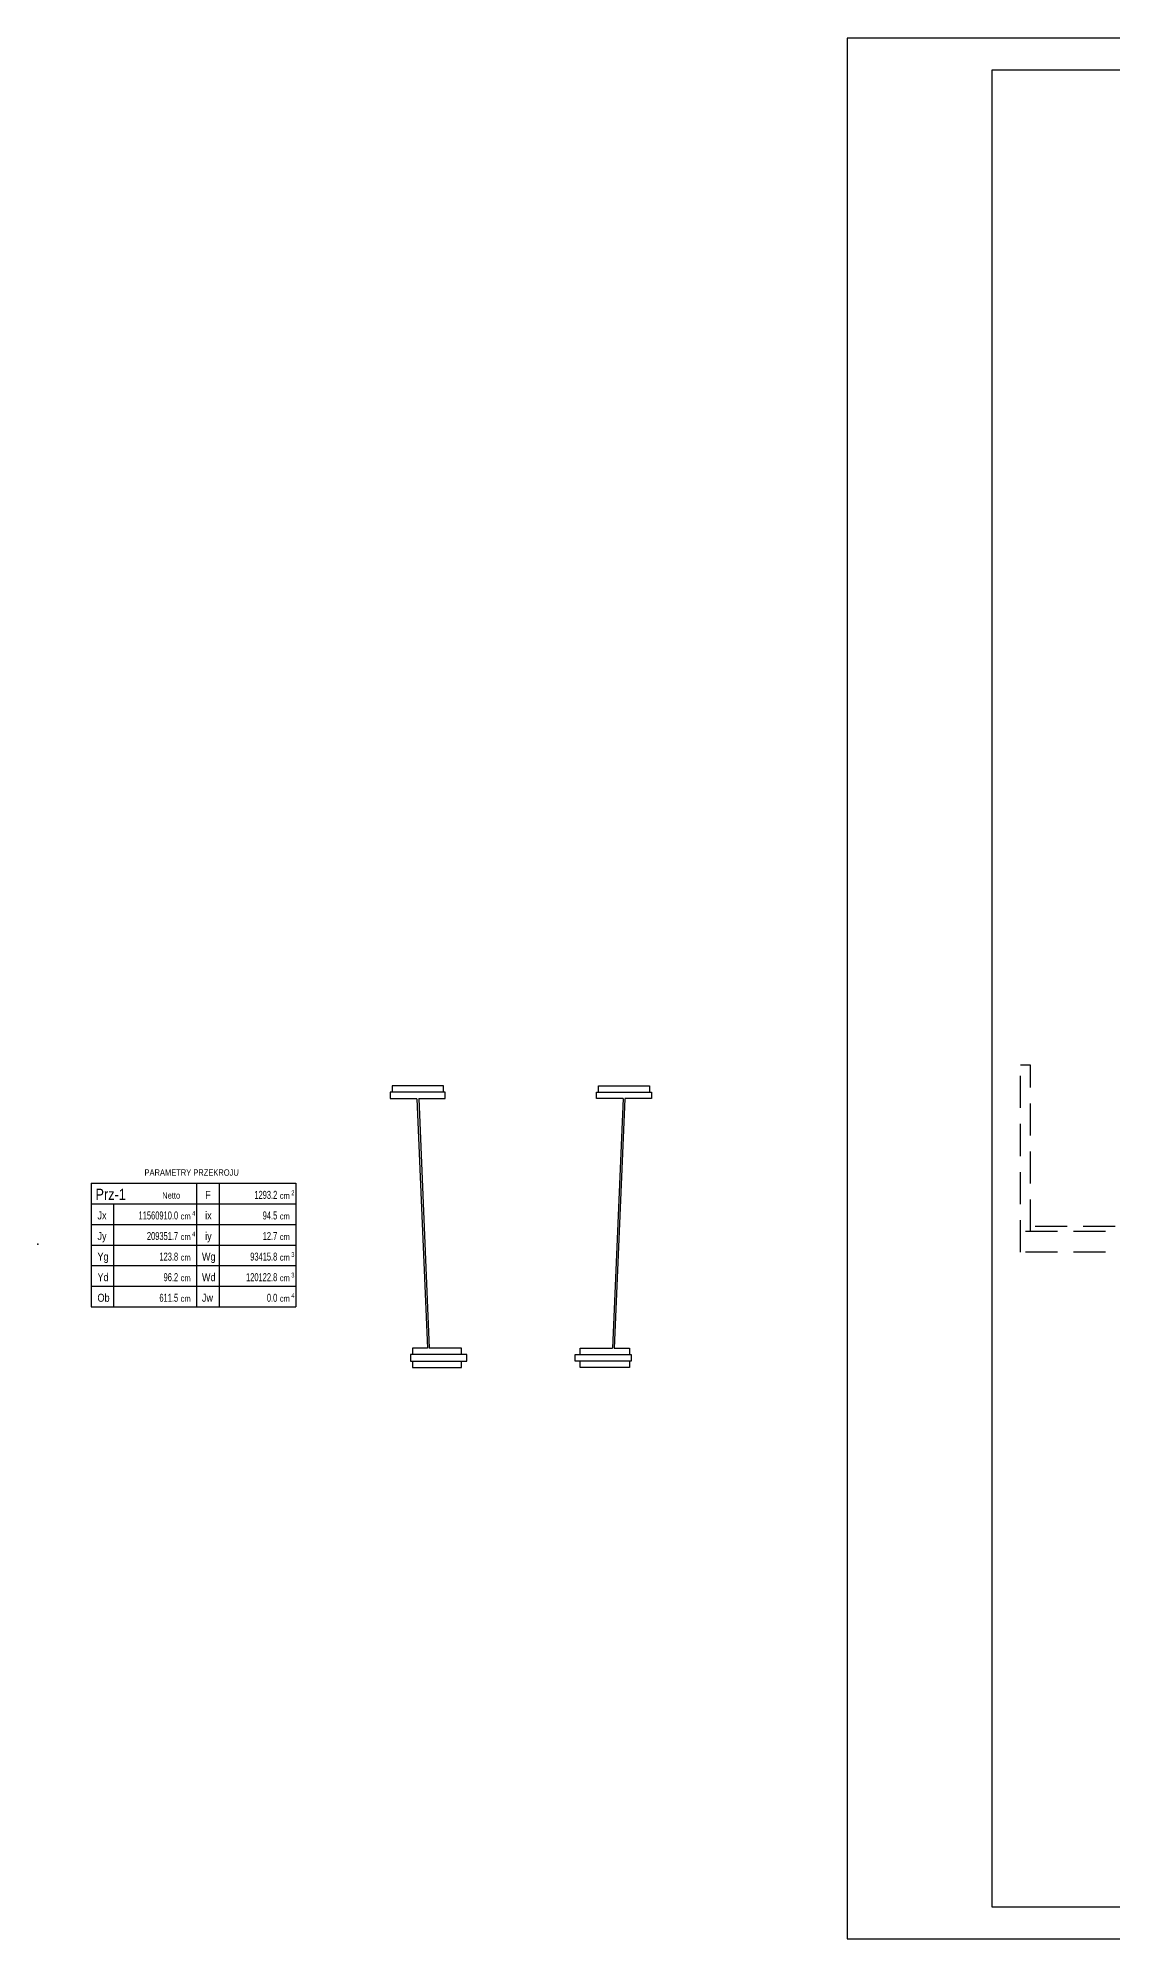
# Model space of a CAD drawing. Header units: millimetres. Extents: x -1069826 to 2704411, y -432732 to 412301.
# Drawn here: x 699567 to 707963, y -25263 to -10413 of the extents above; entities that cross this region are included whole.
import ezdxf
from ezdxf.enums import TextEntityAlignment as Align

# ---------------------------------------------------------------- set-up
doc = ezdxf.new("R2010")
doc.units = ezdxf.units.MM
doc.header["$LTSCALE"] = 1000
doc.header["$MEASUREMENT"] = 0
doc.linetypes.add('HIDDEN', pattern=[0.375, 0.25, -0.125])
doc.layers.add('0-RAM-L', color=7, linetype='Continuous')
doc.layers.add('DROGO-T', color=7, linetype='Continuous')
doc.styles.add('CDMSTYLE', font='CDMSIMPL', dxfattribs={"width": 0.8, "bigfont": 'CDMBIGPL'})

# ---------------------------------------------------------------- blocks, each defined once
blk = doc.blocks.new('A$C08B22908')
at = {"layer": 'DROGO-T', "color": 2, "linetype": 'Continuous'}
for p, q in [((0, 2150), (0, 2100)), ((430, 2150), (0, 2150)), ((0, 2100), (208, 2100)), ((415, 2200), (15, 2200)), ((15, 2200), (15, 2150)), ((208, 2099), (291, 150)), ((222, 2100), (305, 150)), ((222, 2100), (430, 2100)), ((415, 2150), (415, 2200)), ((430, 2100), (430, 2150)), ((173, 150), (173, 100)), ((291, 150), (173, 150)), ((558, 150), (305, 150)), ((558, 100), (558, 150)), ((598, 100), (158, 100)), ((158, 100), (158, 50)), ((158, 50), (598, 50)), ((173, 50), (173, 0)), ((558, 0), (558, 50)), ((598, 50), (598, 100)), ((173, 0), (558, 0))]:
    blk.add_line(p, q, dxfattribs=at)
blk = doc.blocks.new('OBGEO10A')
at = {"color": 2, "linetype": 'Continuous'}
for p, q in [((0, 0), (0, -6.43)), ((0, 0), (33, 0)), ((33, 0), (33, -6.43)), ((0, -6.43), (33, -6.43))]:
    blk.add_line(p, q, dxfattribs=at)
at = {"color": 1, "linetype": 'Continuous'}
for p, q in [((33, 0), (64, 0)), ((40, 0), (40, -38.57)), ((64, 0), (64, -38.57)), ((0, -6.43), (0, -38.57)), ((7, -6.43), (7, -38.57)), ((33, -6.43), (33, -38.57)), ((33, -6.43), (64, -6.43)), ((0, -12.86), (64, -12.86)), ((0, -19.29), (64, -19.29)), ((0, -25.71), (64, -25.71)), ((0, -32.14), (64, -32.14)), ((0, -38.57), (64, -38.57))]:
    blk.add_line(p, q, dxfattribs=at)
at = {"color": 1, "linetype": 'Continuous', "style": 'CDMSTYLE', "width": 0.85}
blk.add_text('PARAMETRY PRZEKROJU', height=2, dxfattribs=at).set_placement((31.45, 2.37), align=Align.CENTER)
at = {"color": 2, "linetype": 'Continuous', "style": 'CDMSTYLE', "width": 0.85}
for s, p in [('F', (35.66, -4.86)), ('Jx', (2, -11.29)), ('ix', (35.66, -11.29)), ('Jy', (2, -17.72)), ('iy', (35.66, -17.72)), ('Yg', (2, -24.15)), ('Wg', (34.66, -24.15)), ('Yd', (2, -30.58)), ('Wd', (34.66, -30.58)), ('Ob', (2, -37.01)), ('Jw', (34.66, -37.01))]:
    blk.add_text(s, height=2.5, dxfattribs=at).set_placement(p)
at = {"color": 1, "linetype": 'Continuous', "style": 'CDMSTYLE', "width": 0.7}
for s, height, p in [('cm', 2, (59.02, -4.86)), ('2', 1.5, (62.61, -3.71)), ('cm', 2, (28.02, -11.29)), ('4', 1.5, (31.61, -10.14)), ('cm', 2, (59.02, -11.29)), ('cm', 2, (28.02, -17.72)), ('4', 1.5, (31.61, -16.57)), ('cm', 2, (59.02, -17.72)), ('cm', 2, (28.02, -24.15)), ('cm', 2, (59.02, -24.15)), ('3', 1.5, (62.61, -23)), ('cm', 2, (28.02, -30.58)), ('cm', 2, (59.02, -30.58)), ('3', 1.5, (62.61, -29.42)), ('cm', 2, (28.02, -37.01)), ('cm', 2, (59.02, -37.01)), ('4', 1.5, (62.61, -35.85))]:
    blk.add_text(s, height=height, dxfattribs=at).set_placement(p)
at = {"color": 3, "linetype": 'Continuous', "style": 'CDMSTYLE', "width": 0.85}
blk.add_attdef('OZN', (1.38, -5.19), '', height=3.5, dxfattribs=at)
at = {"color": 1, "linetype": 'Continuous', "style": 'CDMSTYLE', "width": 0.85}
blk.add_attdef('OPIS', (22.25, -4.79), '', height=2, dxfattribs=at)
at = {"color": 1, "linetype": 'Continuous', "style": 'CDMSTYLE', "width": 0.7}
for tag, p in [('F', (58.22, -4.86)), ('JX', (27.22, -11.29)), ('IX', (58.22, -11.29)), ('JY', (27.22, -17.72)), ('IY', (58.22, -17.72)), ('YG', (27.22, -24.15)), ('WG', (58.22, -24.15)), ('YD', (27.22, -30.58)), ('WD', (58.22, -30.58)), ('OB', (27.22, -37.01)), ('JW', (58.22, -37.01))]:
    blk.add_attdef(tag, text='', height=2.5, dxfattribs=at).set_placement(p, align=Align.RIGHT)

msp = doc.modelspace()

# ---------------------------------------------------------------- linework, layer by layer
at = {"color": 40, "linetype": 'HIDDEN'}
for p, q in [((707327.205, -18436.1741), (707247.205, -18436.1741)), ((707247.205, -19896.1741), (707247.205, -18436.1741)), ((707327.205, -19736.1741), (707327.205, -18436.1741)), ((708287.205, -19736.1741), (707247.205, -19736.1741)), ((708363.205, -19696.1741), (707327.205, -19696.1741)), ((708287.205, -19896.1741), (707247.205, -19896.1741))]:
    msp.add_line(p, q, dxfattribs=at)
at = {"layer": '0-RAM-L', "color": 3, "linetype": 'Continuous'}
for points in [[(705892.8383, -25262.6706), (739292.2767, -25262.6706), (739292.2767, -10412.6706), (705892.8383, -10412.6706)], [(707023.8921, -25012.6706), (739042.2767, -25012.6706), (739042.2767, -10662.6706), (707023.8921, -10662.6706)]]:
    msp.add_lwpolyline(points, close=True, dxfattribs=at)
at = {"layer": 'DROGO-T', "color": 9, "linetype": 'Continuous'}
msp.add_point((699567.2746, -19835.2598), dxfattribs=at)

# ---------------------------------------------------------------- block references
msp.add_blockref('A$C08B22908', (702321.112, -20797.6835), dxfattribs=at)
at = {"layer": 'DROGO-T', "color": 9, "linetype": 'Continuous', "xscale": -1}
msp.add_blockref('A$C08B22908', (704363.2623, -20797.6835), dxfattribs=at)
at = {"layer": 'DROGO-T', "color": 9, "linetype": 'Continuous', "xscale": 25, "yscale": 25, "zscale": 25}
msp.add_blockref('OBGEO10A', (699982.2617, -19359.5443), dxfattribs=at).add_auto_attribs({'OZN': 'Prz-1', 'OPIS': 'Netto', 'F': '1293.2', 'JX': '11560910.0', 'JY': '209351.7', 'YG': '123.8', 'YD': '96.2', 'IX': '94.5', 'IY': '12.7', 'WG': '93415.8', 'WD': '120122.8', 'OB': '611.5', 'JW': '0.0'})

doc.saveas('drawing.dxf')
